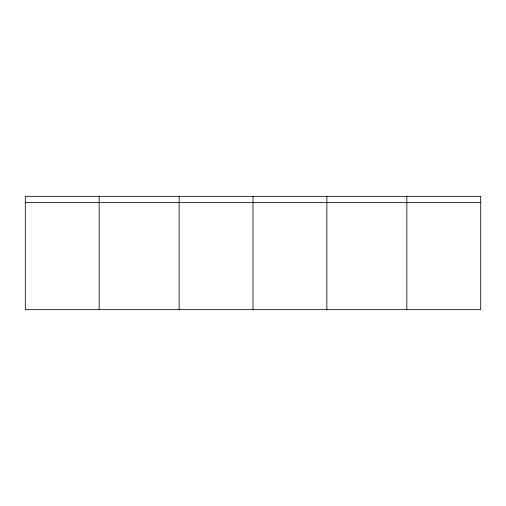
<?xml version="1.0" encoding="UTF-8"?>
<svg xmlns="http://www.w3.org/2000/svg" width="506" height="506" viewBox="0 0 506 506"><rect width="100%" height="100%" fill="white"/><g stroke="black" fill="none" stroke-linecap="round" stroke-linejoin="round"><path stroke-width="0.76" d="M25.3 202.432L480.7 202.432M406.83 196.341L406.83 309.659M326.87 196.341L326.87 309.659M253 196.341L253 309.659M179.13 196.341L179.13 309.659M99.17 196.341L99.17 309.659M480.7 196.341L25.3 196.341L25.3 309.659L480.7 309.659L480.7 196.341"/></g></svg>
